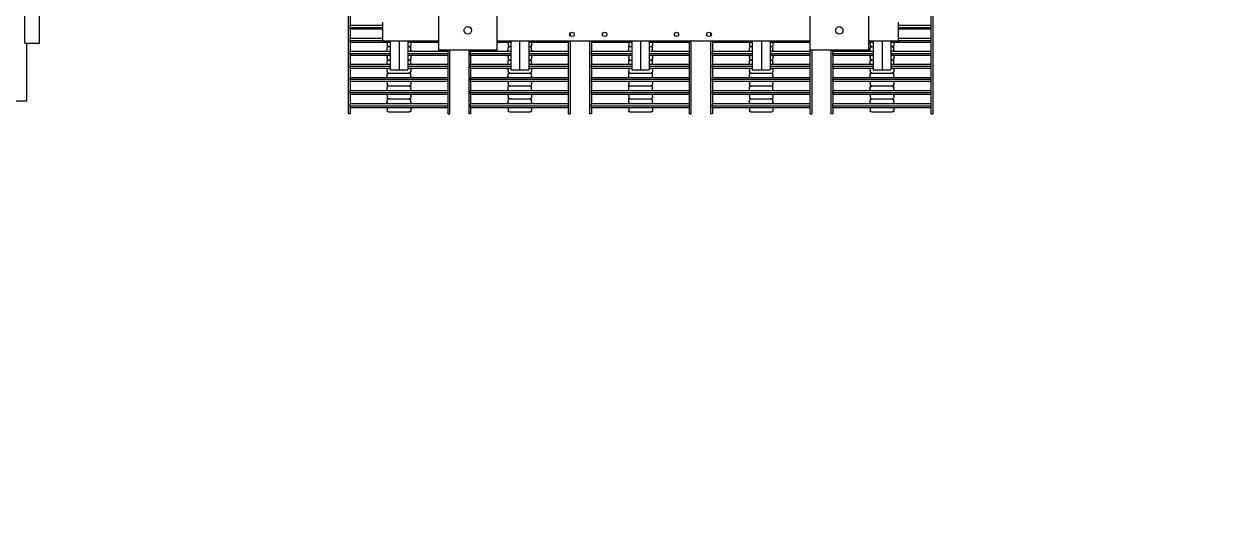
# Model space of a CAD drawing. Header units: inches. Extents: x -1851 to 6314, y -1304 to 4687.
# Drawn here: x 4384.82 to 4399.19, y 1901.16 to 1907.11 of the extents above; entities that cross this region are included whole.
import ezdxf

# ---------------------------------------------------------------- set-up
doc = ezdxf.new("R2010")
doc.units = ezdxf.units.IN
doc.header["$MEASUREMENT"] = 0
doc.set_wipeout_variables(frame=1)
doc.linetypes.add('SLD-Continua', pattern=[0])
doc.layers.add('E-SOLTEC GATEWAY', color=6, linetype='Continuous')
doc.layers.add('G-ANNO-NONPLOT', color=181, linetype='Continuous', plot=False)

# ---------------------------------------------------------------- blocks, each defined once
blk = doc.blocks.new('A$C05935B8D')
at = {"color": 0, "linetype": 'Continuous'}
for points in [[(24.18, 7.69), (24.18, 60.45)], [(31.3, 60.45), (31.3, 7.69)], [(69.02, 7.69), (69.02, 60.45)], [(76.07, 60.45), (76.07, 7.69)], [(16.43, 0), (16.43, 21.87)], [(86.95, 22.04), (86.95, 0)], [(16.66, 10.64), (16.66, 11.8)], [(86.72, 11.8), (86.72, 10.64)], [(16.66, 10.24), (16.66, 10.64)], [(16.66, 10.64), (20.59, 10.64)], [(20.59, 10.41), (16.66, 10.41)], [(20.59, 10.24), (16.66, 10.24)], [(16.66, 9.08), (16.66, 10.24)], [(20.59, 8.74), (20.59, 11.05)], [(28.17, 10.07), (28.17, 10.07), (28.17, 10.24), (28.06, 10.36), (27.94, 10.47), (27.77, 10.53), (27.59, 10.47), (27.42, 10.36), (27.31, 10.24), (27.31, 10.07), (27.31, 9.89), (27.42, 9.72), (27.59, 9.66), (27.77, 9.6), (27.94, 9.66), (28.06, 9.72), (28.17, 9.89), (28.17, 10.07)], [(73.01, 10.07), (73.01, 10.07), (72.95, 10.24), (72.83, 10.36), (72.72, 10.47), (72.55, 10.53), (72.37, 10.47), (72.2, 10.36), (72.14, 10.24), (72.08, 10.07), (72.14, 9.89), (72.2, 9.72), (72.37, 9.66), (72.55, 9.6), (72.72, 9.66), (72.83, 9.72), (72.95, 9.89), (73.01, 10.07)], [(82.78, 8.74), (82.78, 11.05)], [(82.78, 10.64), (86.72, 10.64)], [(86.72, 10.41), (82.78, 10.41)], [(86.72, 10.24), (82.78, 10.24)], [(86.72, 10.24), (86.72, 10.64)], [(86.72, 10.24), (86.72, 9.08)], [(16.66, 8.62), (16.66, 9.08)], [(16.66, 9.08), (20.59, 9.08)], [(20.59, 8.85), (16.66, 8.85)], [(21.52, 8.62), (16.66, 8.62)], [(16.66, 7.52), (16.66, 8.62)], [(20.59, 8.74), (24.18, 8.74)], [(21.17, 8.5), (21.17, 8.5), (21.12, 8.62), (21, 8.62)], [(21.52, 8.74), (21.52, 5.32)], [(22.56, 8.74), (22.56, 5.32)], [(23.66, 8.74), (23.66, 5.32)], [(24.18, 8.62), (23.66, 8.62)], [(24.18, 8.62), (24.18, 8.62), (24.07, 8.62), (24.01, 8.5)], [(31.3, 8.74), (69.02, 8.74)], [(36.1, 8.62), (31.3, 8.62)], [(35.75, 8.5), (35.75, 8.5), (35.69, 8.62), (35.58, 8.62)], [(36.1, 8.74), (36.1, 5.32)], [(37.14, 8.74), (37.14, 5.32)], [(38.24, 8.74), (38.24, 5.32)], [(43.04, 8.62), (38.24, 8.62)], [(38.7, 8.62), (38.7, 8.62), (38.64, 8.62), (38.59, 8.5)], [(43.04, 8.74), (43.04, 8.62)], [(43.04, 8.62), (43.04, 7.52)], [(43.74, 9.55), (43.74, 9.55), (43.62, 9.78), (43.45, 9.83), (43.27, 9.78), (43.16, 9.55), (43.27, 9.37), (43.45, 9.31), (43.62, 9.37), (43.74, 9.55)], [(43.27, 9.78), (43.27, 9.37)], [(43.27, 8.74), (43.27, 0)], [(45.59, 0), (45.59, 8.74)], [(45.82, 8.74), (45.82, 8.62)], [(50.68, 8.62), (45.82, 8.62)], [(45.82, 7.52), (45.82, 8.62)], [(47.67, 9.55), (47.67, 9.55), (47.55, 9.78), (47.38, 9.83), (47.21, 9.78), (47.09, 9.55), (47.21, 9.37), (47.38, 9.31), (47.55, 9.37), (47.67, 9.55)], [(50.27, 8.5), (50.27, 8.5), (50.27, 8.62), (50.16, 8.62)], [(50.68, 8.74), (50.68, 5.32)], [(51.72, 8.74), (51.72, 5.32)], [(52.76, 8.74), (52.76, 5.32)], [(57.62, 8.62), (52.76, 8.62)], [(53.28, 8.62), (53.28, 8.62), (53.16, 8.62), (53.11, 8.5)], [(56.35, 9.55), (56.35, 9.55), (56.23, 9.78), (56.06, 9.83), (55.83, 9.78), (55.77, 9.55), (55.83, 9.37), (56.06, 9.31), (56.23, 9.37), (56.35, 9.55)], [(57.62, 8.74), (57.62, 8.62)], [(57.62, 8.62), (57.62, 7.52)], [(57.85, 8.74), (57.85, 0)], [(60.28, 9.55), (60.28, 9.55), (60.16, 9.78), (59.99, 9.83), (59.76, 9.78), (59.7, 9.55), (59.76, 9.37), (59.99, 9.31), (60.16, 9.37), (60.28, 9.55)], [(60.16, 9.37), (60.16, 9.78)], [(60.16, 0), (60.16, 8.74)], [(60.4, 8.74), (60.4, 8.62)], [(65.2, 8.62), (60.4, 8.62)], [(60.4, 7.52), (60.4, 8.62)], [(64.85, 8.5), (64.85, 8.5), (64.79, 8.62), (64.68, 8.62)], [(65.2, 8.74), (65.2, 5.32)], [(66.3, 8.74), (66.3, 5.32)], [(67.34, 8.74), (67.34, 5.32)], [(69.02, 8.62), (67.34, 8.62)], [(67.86, 8.62), (67.86, 8.62), (67.74, 8.62), (67.69, 8.5)], [(76.07, 8.74), (82.78, 8.74)], [(79.78, 8.62), (76.07, 8.62)], [(79.43, 8.5), (79.43, 8.5), (79.37, 8.62), (79.26, 8.62)], [(79.78, 8.74), (79.78, 5.32)], [(80.82, 8.74), (80.82, 5.32)], [(81.92, 8.74), (81.92, 5.32)], [(86.72, 8.62), (81.92, 8.62)], [(82.44, 8.62), (82.44, 8.62), (82.32, 8.62), (82.26, 8.5)], [(82.78, 9.08), (86.72, 9.08)], [(86.72, 8.85), (82.78, 8.85)], [(86.72, 8.62), (86.72, 9.08)], [(86.72, 8.62), (86.72, 7.52)], [(16.66, 7.06), (16.66, 7.52)], [(16.66, 7.52), (21.52, 7.52)], [(21.52, 7.29), (16.66, 7.29)], [(21, 7.52), (21, 7.52), (21.12, 7.58), (21.17, 7.64)], [(21.17, 8.5), (21.17, 8.21)], [(21.17, 8.21), (21.17, 8.21), (21.23, 8.1), (21.35, 8.1)], [(21.35, 8.1), (21.35, 8.1), (21.23, 8.04), (21.17, 7.93)], [(21.17, 7.64), (21.17, 7.93)], [(21.52, 8.1), (21.35, 8.1)], [(23.83, 8.1), (23.66, 8.1)], [(23.66, 7.52), (28.52, 7.52)], [(28.52, 7.29), (23.66, 7.29)], [(23.83, 8.1), (23.83, 8.1), (23.95, 8.1), (24.01, 8.21)], [(24.01, 7.93), (24.01, 7.93), (23.95, 8.04), (23.83, 8.1)], [(24.01, 8.5), (24.01, 8.21)], [(24.01, 7.64), (24.01, 7.93)], [(24.01, 7.64), (24.01, 7.64), (24.07, 7.58), (24.18, 7.52)], [(24.18, 7.69), (31.3, 7.69)], [(28.52, 7.69), (28.52, 7.52)], [(28.52, 7.06), (28.52, 7.52)], [(28.75, 7.69), (28.75, 0)], [(31.01, 0), (31.01, 7.69)], [(31.24, 7.52), (31.24, 7.69)], [(31.24, 7.52), (36.1, 7.52)], [(31.24, 7.06), (31.24, 7.52)], [(36.1, 7.29), (31.24, 7.29)], [(35.58, 7.52), (35.58, 7.52), (35.69, 7.58), (35.75, 7.64)], [(35.75, 8.5), (35.75, 8.21)], [(35.75, 8.21), (35.75, 8.21), (35.81, 8.1), (35.87, 8.1)], [(35.87, 8.1), (35.87, 8.1), (35.81, 8.04), (35.75, 7.93)], [(35.75, 7.64), (35.75, 7.93)], [(36.1, 8.1), (35.87, 8.1)], [(38.41, 8.1), (38.24, 8.1)], [(38.24, 7.52), (43.04, 7.52)], [(43.04, 7.29), (38.24, 7.29)], [(38.41, 8.1), (38.41, 8.1), (38.53, 8.1), (38.59, 8.21)], [(38.59, 7.93), (38.59, 7.93), (38.53, 8.04), (38.41, 8.1)], [(38.59, 8.5), (38.59, 8.21)], [(38.59, 7.64), (38.59, 7.93)], [(38.59, 7.64), (38.59, 7.64), (38.64, 7.58), (38.7, 7.52)], [(43.04, 7.06), (43.04, 7.52)], [(45.82, 7.52), (50.68, 7.52)], [(45.82, 7.06), (45.82, 7.52)], [(50.68, 7.29), (45.82, 7.29)], [(50.16, 7.52), (50.16, 7.52), (50.27, 7.58), (50.27, 7.64)], [(50.27, 8.5), (50.27, 8.21)], [(50.27, 8.21), (50.27, 8.21), (50.33, 8.1), (50.45, 8.1)], [(50.45, 8.1), (50.45, 8.1), (50.33, 8.04), (50.27, 7.93)], [(50.27, 7.64), (50.27, 7.93)], [(50.68, 8.1), (50.45, 8.1)], [(52.99, 8.1), (52.76, 8.1)], [(52.76, 7.52), (57.62, 7.52)], [(57.62, 7.29), (52.76, 7.29)], [(52.99, 8.1), (52.99, 8.1), (53.11, 8.1), (53.11, 8.21)], [(53.11, 7.93), (53.11, 7.93), (53.11, 8.04), (52.99, 8.1)], [(53.11, 8.5), (53.11, 8.21)], [(53.11, 7.64), (53.11, 7.93)], [(53.11, 7.64), (53.11, 7.64), (53.16, 7.58), (53.28, 7.52)], [(57.62, 7.06), (57.62, 7.52)], [(60.4, 7.52), (65.2, 7.52)], [(60.4, 7.06), (60.4, 7.52)], [(65.2, 7.29), (60.4, 7.29)], [(64.68, 7.52), (64.68, 7.52), (64.79, 7.58), (64.85, 7.64)], [(64.85, 8.5), (64.85, 8.21)], [(64.85, 8.21), (64.85, 8.21), (64.91, 8.1), (65.02, 8.1)], [(65.02, 8.1), (65.02, 8.1), (64.91, 8.04), (64.85, 7.93)], [(64.85, 7.64), (64.85, 7.93)], [(65.2, 8.1), (65.02, 8.1)], [(67.51, 8.1), (67.34, 8.1)], [(67.34, 7.52), (72.2, 7.52)], [(72.2, 7.29), (67.34, 7.29)], [(67.51, 8.1), (67.51, 8.1), (67.63, 8.1), (67.69, 8.21)], [(67.69, 7.93), (67.69, 7.93), (67.63, 8.04), (67.51, 8.1)], [(67.69, 8.5), (67.69, 8.21)], [(67.69, 7.64), (67.69, 7.93)], [(67.69, 7.64), (67.69, 7.64), (67.74, 7.58), (67.86, 7.52)], [(69.02, 7.69), (76.07, 7.69)], [(72.2, 7.69), (72.2, 7.52)], [(72.2, 7.06), (72.2, 7.52)], [(72.43, 7.69), (72.43, 0)], [(74.69, 0), (74.69, 7.69)], [(74.92, 7.52), (74.92, 7.69)], [(74.92, 7.52), (79.78, 7.52)], [(74.92, 7.06), (74.92, 7.52)], [(79.78, 7.29), (74.92, 7.29)], [(79.26, 7.52), (79.26, 7.52), (79.37, 7.58), (79.43, 7.64)], [(79.43, 8.5), (79.43, 8.21)], [(79.43, 8.21), (79.43, 8.21), (79.49, 8.1), (79.6, 8.1)], [(79.6, 8.1), (79.6, 8.1), (79.49, 8.04), (79.43, 7.93)], [(79.43, 7.64), (79.43, 7.93)], [(79.78, 8.1), (79.6, 8.1)], [(82.09, 8.1), (81.92, 8.1)], [(81.92, 7.52), (86.72, 7.52)], [(86.72, 7.29), (81.92, 7.29)], [(82.09, 8.1), (82.09, 8.1), (82.21, 8.1), (82.26, 8.21)], [(82.26, 7.93), (82.26, 7.93), (82.21, 8.04), (82.09, 8.1)], [(82.26, 8.5), (82.26, 8.21)], [(82.26, 7.64), (82.26, 7.93)], [(82.26, 7.64), (82.26, 7.64), (82.32, 7.58), (82.44, 7.52)], [(86.72, 7.06), (86.72, 7.52)], [(21.52, 7.06), (16.66, 7.06)], [(16.66, 5.96), (16.66, 7.06)], [(16.66, 5.5), (16.66, 5.96)], [(16.66, 5.96), (21.52, 5.96)], [(21.17, 6.94), (21.17, 6.94), (21.12, 7), (21, 7.06)], [(21, 5.96), (21, 5.96), (21.12, 5.96), (21.17, 6.07)], [(21.17, 6.94), (21.17, 6.65)], [(21.17, 6.65), (21.17, 6.65), (21.23, 6.54), (21.35, 6.48)], [(21.35, 6.48), (21.35, 6.48), (21.23, 6.48), (21.17, 6.36)], [(21.17, 6.07), (21.17, 6.36)], [(21.52, 6.48), (21.35, 6.48)], [(28.52, 7.06), (23.66, 7.06)], [(23.83, 6.48), (23.66, 6.48)], [(23.66, 5.96), (28.52, 5.96)], [(23.83, 6.48), (23.83, 6.48), (23.95, 6.54), (24.01, 6.65)], [(24.01, 6.36), (24.01, 6.36), (23.95, 6.48), (23.83, 6.48)], [(24.18, 7.06), (24.18, 7.06), (24.07, 7), (24.01, 6.94)], [(24.01, 6.94), (24.01, 6.65)], [(24.01, 6.07), (24.01, 6.36)], [(24.01, 6.07), (24.01, 6.07), (24.07, 5.96), (24.18, 5.96)], [(28.52, 7.06), (28.52, 5.96)], [(28.52, 5.5), (28.52, 5.96)], [(36.1, 7.06), (31.24, 7.06)], [(31.24, 5.96), (31.24, 7.06)], [(31.24, 5.96), (36.1, 5.96)], [(31.24, 5.5), (31.24, 5.96)], [(35.75, 6.94), (35.75, 6.94), (35.69, 7), (35.58, 7.06)], [(35.58, 5.96), (35.58, 5.96), (35.69, 5.96), (35.75, 6.07)], [(35.75, 6.94), (35.75, 6.65)], [(35.75, 6.65), (35.75, 6.65), (35.81, 6.54), (35.87, 6.48)], [(35.87, 6.48), (35.87, 6.48), (35.81, 6.48), (35.75, 6.36)], [(35.75, 6.07), (35.75, 6.36)], [(36.1, 6.48), (35.87, 6.48)], [(43.04, 7.06), (38.24, 7.06)], [(38.41, 6.48), (38.24, 6.48)], [(38.24, 5.96), (43.04, 5.96)], [(38.41, 6.48), (38.41, 6.48), (38.53, 6.54), (38.59, 6.65)], [(38.59, 6.36), (38.59, 6.36), (38.53, 6.48), (38.41, 6.48)], [(38.7, 7.06), (38.7, 7.06), (38.64, 7), (38.59, 6.94)], [(38.59, 6.94), (38.59, 6.65)], [(38.59, 6.07), (38.59, 6.36)], [(38.59, 6.07), (38.59, 6.07), (38.64, 5.96), (38.7, 5.96)], [(43.04, 7.06), (43.04, 5.96)], [(43.04, 5.5), (43.04, 5.96)], [(50.68, 7.06), (45.82, 7.06)], [(45.82, 5.96), (45.82, 7.06)], [(45.82, 5.96), (50.68, 5.96)], [(45.82, 5.5), (45.82, 5.96)], [(50.27, 6.94), (50.27, 6.94), (50.27, 7), (50.16, 7.06)], [(50.16, 5.96), (50.16, 5.96), (50.27, 5.96), (50.27, 6.07)], [(50.27, 6.94), (50.27, 6.65)], [(50.27, 6.65), (50.27, 6.65), (50.33, 6.54), (50.45, 6.48)], [(50.45, 6.48), (50.45, 6.48), (50.33, 6.48), (50.27, 6.36)], [(50.27, 6.07), (50.27, 6.36)], [(50.68, 6.48), (50.45, 6.48)], [(57.62, 7.06), (52.76, 7.06)], [(52.99, 6.48), (52.76, 6.48)], [(52.76, 5.96), (57.62, 5.96)], [(52.99, 6.48), (52.99, 6.48), (53.11, 6.54), (53.11, 6.65)], [(53.11, 6.36), (53.11, 6.36), (53.11, 6.48), (52.99, 6.48)], [(53.28, 7.06), (53.28, 7.06), (53.16, 7), (53.11, 6.94)], [(53.11, 6.94), (53.11, 6.65)], [(53.11, 6.07), (53.11, 6.36)], [(53.11, 6.07), (53.11, 6.07), (53.16, 5.96), (53.28, 5.96)], [(57.62, 7.06), (57.62, 5.96)], [(57.62, 5.5), (57.62, 5.96)], [(65.2, 7.06), (60.4, 7.06)], [(60.4, 5.96), (60.4, 7.06)], [(60.4, 5.96), (65.2, 5.96)], [(60.4, 5.5), (60.4, 5.96)], [(64.85, 6.94), (64.85, 6.94), (64.79, 7), (64.68, 7.06)], [(64.68, 5.96), (64.68, 5.96), (64.79, 5.96), (64.85, 6.07)], [(64.85, 6.94), (64.85, 6.65)], [(64.85, 6.65), (64.85, 6.65), (64.91, 6.54), (65.02, 6.48)], [(65.02, 6.48), (65.02, 6.48), (64.91, 6.48), (64.85, 6.36)], [(64.85, 6.07), (64.85, 6.36)], [(65.2, 6.48), (65.02, 6.48)], [(72.2, 7.06), (67.34, 7.06)], [(67.51, 6.48), (67.34, 6.48)], [(67.34, 5.96), (72.2, 5.96)], [(67.51, 6.48), (67.51, 6.48), (67.63, 6.54), (67.69, 6.65)], [(67.69, 6.36), (67.69, 6.36), (67.63, 6.48), (67.51, 6.48)], [(67.86, 7.06), (67.86, 7.06), (67.74, 7), (67.69, 6.94)], [(67.69, 6.94), (67.69, 6.65)], [(67.69, 6.07), (67.69, 6.36)], [(67.69, 6.07), (67.69, 6.07), (67.74, 5.96), (67.86, 5.96)], [(72.2, 7.06), (72.2, 5.96)], [(72.2, 5.5), (72.2, 5.96)], [(79.78, 7.06), (74.92, 7.06)], [(74.92, 5.96), (74.92, 7.06)], [(74.92, 5.96), (79.78, 5.96)], [(74.92, 5.5), (74.92, 5.96)], [(79.43, 6.94), (79.43, 6.94), (79.37, 7), (79.26, 7.06)], [(79.26, 5.96), (79.26, 5.96), (79.37, 5.96), (79.43, 6.07)], [(79.43, 6.94), (79.43, 6.65)], [(79.43, 6.65), (79.43, 6.65), (79.49, 6.54), (79.6, 6.48)], [(79.6, 6.48), (79.6, 6.48), (79.49, 6.48), (79.43, 6.36)], [(79.43, 6.07), (79.43, 6.36)], [(79.78, 6.48), (79.6, 6.48)], [(86.72, 7.06), (81.92, 7.06)], [(82.09, 6.48), (81.92, 6.48)], [(81.92, 5.96), (86.72, 5.96)], [(82.09, 6.48), (82.09, 6.48), (82.21, 6.54), (82.26, 6.65)], [(82.26, 6.36), (82.26, 6.36), (82.21, 6.48), (82.09, 6.48)], [(82.44, 7.06), (82.44, 7.06), (82.32, 7), (82.26, 6.94)], [(82.26, 6.94), (82.26, 6.65)], [(82.26, 6.07), (82.26, 6.36)], [(82.26, 6.07), (82.26, 6.07), (82.32, 5.96), (82.44, 5.96)], [(86.72, 7.06), (86.72, 5.96)], [(86.72, 5.5), (86.72, 5.96)], [(21.52, 5.73), (16.66, 5.73)], [(21.52, 5.5), (16.66, 5.5)], [(16.66, 4.34), (16.66, 5.5)], [(16.66, 3.93), (16.66, 4.34)], [(16.66, 4.34), (28.52, 4.34)], [(21.17, 5.32), (21.17, 5.32), (21.12, 5.44), (21, 5.5)], [(21, 4.34), (21, 4.34), (21.12, 4.4), (21.17, 4.51)], [(21.17, 5.32), (21.17, 5.09)], [(21.17, 5.09), (21.17, 5.09), (21.23, 4.98), (21.35, 4.92)], [(21.35, 4.92), (21.35, 4.92), (21.23, 4.86), (21.17, 4.74)], [(21.17, 4.51), (21.17, 4.74)], [(23.83, 4.92), (21.35, 4.92)], [(23.66, 5.32), (21.52, 5.32)], [(28.52, 5.73), (23.66, 5.73)], [(28.52, 5.5), (23.66, 5.5)], [(23.83, 4.92), (23.83, 4.92), (23.95, 4.98), (24.01, 5.09)], [(24.01, 4.74), (24.01, 4.74), (23.95, 4.86), (23.83, 4.92)], [(24.18, 5.5), (24.18, 5.5), (24.07, 5.44), (24.01, 5.32)], [(24.01, 5.32), (24.01, 5.09)], [(24.01, 4.51), (24.01, 4.74)], [(24.01, 4.51), (24.01, 4.51), (24.07, 4.4), (24.18, 4.34)], [(28.52, 5.5), (28.52, 4.34)], [(28.52, 3.93), (28.52, 4.34)], [(36.1, 5.73), (31.24, 5.73)], [(36.1, 5.5), (31.24, 5.5)], [(31.24, 4.34), (31.24, 5.5)], [(31.24, 4.34), (43.04, 4.34)], [(31.24, 3.93), (31.24, 4.34)], [(35.75, 5.32), (35.75, 5.32), (35.69, 5.44), (35.58, 5.5)], [(35.58, 4.34), (35.58, 4.34), (35.69, 4.4), (35.75, 4.51)], [(35.75, 5.32), (35.75, 5.09)], [(35.75, 5.09), (35.75, 5.09), (35.81, 4.98), (35.87, 4.92)], [(35.87, 4.92), (35.87, 4.92), (35.81, 4.86), (35.75, 4.74)], [(35.75, 4.51), (35.75, 4.74)], [(38.41, 4.92), (35.87, 4.92)], [(38.24, 5.32), (36.1, 5.32)], [(43.04, 5.73), (38.24, 5.73)], [(43.04, 5.5), (38.24, 5.5)], [(38.41, 4.92), (38.41, 4.92), (38.53, 4.98), (38.59, 5.09)], [(38.59, 4.74), (38.59, 4.74), (38.53, 4.86), (38.41, 4.92)], [(38.7, 5.5), (38.7, 5.5), (38.64, 5.44), (38.59, 5.32)], [(38.59, 5.32), (38.59, 5.09)], [(38.59, 4.51), (38.59, 4.74)], [(38.59, 4.51), (38.59, 4.51), (38.64, 4.4), (38.7, 4.34)], [(43.04, 5.5), (43.04, 4.34)], [(43.04, 3.93), (43.04, 4.34)], [(50.68, 5.73), (45.82, 5.73)], [(50.68, 5.5), (45.82, 5.5)], [(45.82, 4.34), (45.82, 5.5)], [(45.82, 4.34), (57.62, 4.34)], [(45.82, 3.93), (45.82, 4.34)], [(50.27, 5.32), (50.27, 5.32), (50.27, 5.44), (50.16, 5.5)], [(50.16, 4.34), (50.16, 4.34), (50.27, 4.4), (50.27, 4.51)], [(50.27, 5.32), (50.27, 5.09)], [(50.27, 5.09), (50.27, 5.09), (50.33, 4.98), (50.45, 4.92)], [(50.45, 4.92), (50.45, 4.92), (50.33, 4.86), (50.27, 4.74)], [(50.27, 4.51), (50.27, 4.74)], [(52.99, 4.92), (50.45, 4.92)], [(52.76, 5.32), (50.68, 5.32)], [(57.62, 5.73), (52.76, 5.73)], [(57.62, 5.5), (52.76, 5.5)], [(52.99, 4.92), (52.99, 4.92), (53.11, 4.98), (53.11, 5.09)], [(53.11, 4.74), (53.11, 4.74), (53.11, 4.86), (52.99, 4.92)], [(53.28, 5.5), (53.28, 5.5), (53.16, 5.44), (53.11, 5.32)], [(53.11, 5.32), (53.11, 5.09)], [(53.11, 4.51), (53.11, 4.74)], [(53.11, 4.51), (53.11, 4.51), (53.16, 4.4), (53.28, 4.34)], [(57.62, 5.5), (57.62, 4.34)], [(57.62, 3.93), (57.62, 4.34)], [(65.2, 5.73), (60.4, 5.73)], [(65.2, 5.5), (60.4, 5.5)], [(60.4, 4.34), (60.4, 5.5)], [(60.4, 4.34), (72.2, 4.34)], [(60.4, 3.93), (60.4, 4.34)], [(64.85, 5.32), (64.85, 5.32), (64.79, 5.44), (64.68, 5.5)], [(64.68, 4.34), (64.68, 4.34), (64.79, 4.4), (64.85, 4.51)], [(64.85, 5.32), (64.85, 5.09)], [(64.85, 5.09), (64.85, 5.09), (64.91, 4.98), (65.02, 4.92)], [(65.02, 4.92), (65.02, 4.92), (64.91, 4.86), (64.85, 4.74)], [(64.85, 4.51), (64.85, 4.74)], [(67.51, 4.92), (65.02, 4.92)], [(67.34, 5.32), (65.2, 5.32)], [(72.2, 5.73), (67.34, 5.73)], [(72.2, 5.5), (67.34, 5.5)], [(67.51, 4.92), (67.51, 4.92), (67.63, 4.98), (67.69, 5.09)], [(67.69, 4.74), (67.69, 4.74), (67.63, 4.86), (67.51, 4.92)], [(67.86, 5.5), (67.86, 5.5), (67.74, 5.44), (67.69, 5.32)], [(67.69, 5.32), (67.69, 5.09)], [(67.69, 4.51), (67.69, 4.74)], [(67.69, 4.51), (67.69, 4.51), (67.74, 4.4), (67.86, 4.34)], [(72.2, 5.5), (72.2, 4.34)], [(72.2, 3.93), (72.2, 4.34)], [(79.78, 5.73), (74.92, 5.73)], [(79.78, 5.5), (74.92, 5.5)], [(74.92, 4.34), (74.92, 5.5)], [(74.92, 4.34), (86.72, 4.34)], [(74.92, 3.93), (74.92, 4.34)], [(79.43, 5.32), (79.43, 5.32), (79.37, 5.44), (79.26, 5.5)], [(79.26, 4.34), (79.26, 4.34), (79.37, 4.4), (79.43, 4.51)], [(79.43, 5.32), (79.43, 5.09)], [(79.43, 5.09), (79.43, 5.09), (79.49, 4.98), (79.6, 4.92)], [(79.6, 4.92), (79.6, 4.92), (79.49, 4.86), (79.43, 4.74)], [(79.43, 4.51), (79.43, 4.74)], [(82.09, 4.92), (79.6, 4.92)], [(81.92, 5.32), (79.78, 5.32)], [(86.72, 5.73), (81.92, 5.73)], [(86.72, 5.5), (81.92, 5.5)], [(82.09, 4.92), (82.09, 4.92), (82.21, 4.98), (82.26, 5.09)], [(82.26, 4.74), (82.26, 4.74), (82.21, 4.86), (82.09, 4.92)], [(82.44, 5.5), (82.44, 5.5), (82.32, 5.44), (82.26, 5.32)], [(82.26, 5.32), (82.26, 5.09)], [(82.26, 4.51), (82.26, 4.74)], [(82.26, 4.51), (82.26, 4.51), (82.32, 4.4), (82.44, 4.34)], [(86.72, 5.5), (86.72, 4.34)], [(86.72, 3.93), (86.72, 4.34)], [(28.52, 4.17), (16.66, 4.17)], [(28.52, 3.93), (16.66, 3.93)], [(16.66, 2.78), (16.66, 3.93)], [(21.17, 3.76), (21.17, 3.76), (21.12, 3.88), (21, 3.93)], [(21, 2.78), (21, 2.78), (21.12, 2.83), (21.17, 2.95)], [(21.17, 3.76), (21.17, 3.53)], [(21.17, 3.53), (21.17, 3.53), (21.23, 3.41), (21.35, 3.36)], [(21.35, 3.36), (21.35, 3.36), (21.23, 3.3), (21.17, 3.18)], [(21.17, 2.95), (21.17, 3.18)], [(23.83, 3.36), (21.35, 3.36)], [(23.83, 3.36), (23.83, 3.36), (23.95, 3.41), (24.01, 3.53)], [(24.01, 3.18), (24.01, 3.18), (23.95, 3.3), (23.83, 3.36)], [(24.18, 3.93), (24.18, 3.93), (24.07, 3.88), (24.01, 3.76)], [(24.01, 3.76), (24.01, 3.53)], [(24.01, 2.95), (24.01, 3.18)], [(24.01, 2.95), (24.01, 2.95), (24.07, 2.83), (24.18, 2.78)], [(28.52, 3.93), (28.52, 2.78)], [(43.04, 4.17), (31.24, 4.17)], [(43.04, 3.93), (31.24, 3.93)], [(31.24, 2.78), (31.24, 3.93)], [(35.75, 3.76), (35.75, 3.76), (35.69, 3.88), (35.58, 3.93)], [(35.58, 2.78), (35.58, 2.78), (35.69, 2.83), (35.75, 2.95)], [(35.75, 3.76), (35.75, 3.53)], [(35.75, 3.53), (35.75, 3.53), (35.81, 3.41), (35.87, 3.36)], [(35.87, 3.36), (35.87, 3.36), (35.81, 3.3), (35.75, 3.18)], [(35.75, 2.95), (35.75, 3.18)], [(38.41, 3.36), (35.87, 3.36)], [(38.41, 3.36), (38.41, 3.36), (38.53, 3.41), (38.59, 3.53)], [(38.59, 3.18), (38.59, 3.18), (38.53, 3.3), (38.41, 3.36)], [(38.7, 3.93), (38.7, 3.93), (38.64, 3.88), (38.59, 3.76)], [(38.59, 3.76), (38.59, 3.53)], [(38.59, 2.95), (38.59, 3.18)], [(38.59, 2.95), (38.59, 2.95), (38.64, 2.83), (38.7, 2.78)], [(43.04, 3.93), (43.04, 2.78)], [(57.62, 4.17), (45.82, 4.17)], [(57.62, 3.93), (45.82, 3.93)], [(45.82, 2.78), (45.82, 3.93)], [(50.27, 3.76), (50.27, 3.76), (50.27, 3.88), (50.16, 3.93)], [(50.16, 2.78), (50.16, 2.78), (50.27, 2.83), (50.27, 2.95)], [(50.27, 3.76), (50.27, 3.53)], [(50.27, 3.53), (50.27, 3.53), (50.33, 3.41), (50.45, 3.36)], [(50.45, 3.36), (50.45, 3.36), (50.33, 3.3), (50.27, 3.18)], [(50.27, 2.95), (50.27, 3.18)], [(52.99, 3.36), (50.45, 3.36)], [(52.99, 3.36), (52.99, 3.36), (53.11, 3.41), (53.11, 3.53)], [(53.11, 3.18), (53.11, 3.18), (53.11, 3.3), (52.99, 3.36)], [(53.28, 3.93), (53.28, 3.93), (53.16, 3.88), (53.11, 3.76)], [(53.11, 3.76), (53.11, 3.53)], [(53.11, 2.95), (53.11, 3.18)], [(53.11, 2.95), (53.11, 2.95), (53.16, 2.83), (53.28, 2.78)], [(57.62, 3.93), (57.62, 2.78)], [(72.2, 4.17), (60.4, 4.17)], [(72.2, 3.93), (60.4, 3.93)], [(60.4, 2.78), (60.4, 3.93)], [(64.85, 3.76), (64.85, 3.76), (64.79, 3.88), (64.68, 3.93)], [(64.68, 2.78), (64.68, 2.78), (64.79, 2.83), (64.85, 2.95)], [(64.85, 3.76), (64.85, 3.53)], [(64.85, 3.53), (64.85, 3.53), (64.91, 3.41), (65.02, 3.36)], [(65.02, 3.36), (65.02, 3.36), (64.91, 3.3), (64.85, 3.18)], [(64.85, 2.95), (64.85, 3.18)], [(67.51, 3.36), (65.02, 3.36)], [(67.51, 3.36), (67.51, 3.36), (67.63, 3.41), (67.69, 3.53)], [(67.69, 3.18), (67.69, 3.18), (67.63, 3.3), (67.51, 3.36)], [(67.86, 3.93), (67.86, 3.93), (67.74, 3.88), (67.69, 3.76)], [(67.69, 3.76), (67.69, 3.53)], [(67.69, 2.95), (67.69, 3.18)], [(67.69, 2.95), (67.69, 2.95), (67.74, 2.83), (67.86, 2.78)], [(72.2, 3.93), (72.2, 2.78)], [(86.72, 4.17), (74.92, 4.17)], [(86.72, 3.93), (74.92, 3.93)], [(74.92, 2.78), (74.92, 3.93)], [(79.43, 3.76), (79.43, 3.76), (79.37, 3.88), (79.26, 3.93)], [(79.26, 2.78), (79.26, 2.78), (79.37, 2.83), (79.43, 2.95)], [(79.43, 3.76), (79.43, 3.53)], [(79.43, 3.53), (79.43, 3.53), (79.49, 3.41), (79.6, 3.36)], [(79.6, 3.36), (79.6, 3.36), (79.49, 3.3), (79.43, 3.18)], [(79.43, 2.95), (79.43, 3.18)], [(82.09, 3.36), (79.6, 3.36)], [(82.09, 3.36), (82.09, 3.36), (82.21, 3.41), (82.26, 3.53)], [(82.26, 3.18), (82.26, 3.18), (82.21, 3.3), (82.09, 3.36)], [(82.44, 3.93), (82.44, 3.93), (82.32, 3.88), (82.26, 3.76)], [(82.26, 3.76), (82.26, 3.53)], [(82.26, 2.95), (82.26, 3.18)], [(82.26, 2.95), (82.26, 2.95), (82.32, 2.83), (82.44, 2.78)], [(86.72, 3.93), (86.72, 2.78)], [(16.66, 2.78), (28.52, 2.78)], [(16.66, 2.37), (16.66, 2.78)], [(28.52, 2.55), (16.66, 2.55)], [(28.52, 2.37), (16.66, 2.37)], [(16.66, 1.21), (16.66, 2.37)], [(21.17, 2.2), (21.17, 2.2), (21.12, 2.31), (21, 2.37)], [(21.17, 2.2), (21.17, 1.91)], [(21.17, 1.91), (21.17, 1.91), (21.23, 1.85), (21.35, 1.79)], [(21.35, 1.79), (21.35, 1.79), (21.23, 1.74), (21.17, 1.62)], [(21.17, 1.39), (21.17, 1.62)], [(23.83, 1.79), (21.35, 1.79)], [(23.83, 1.79), (23.83, 1.79), (23.95, 1.85), (24.01, 1.91)], [(24.01, 1.62), (24.01, 1.62), (23.95, 1.74), (23.83, 1.79)], [(24.18, 2.37), (24.18, 2.37), (24.07, 2.31), (24.01, 2.2)], [(24.01, 2.2), (24.01, 1.91)], [(24.01, 1.39), (24.01, 1.62)], [(28.52, 2.37), (28.52, 2.78)], [(28.52, 2.37), (28.52, 1.21)], [(31.24, 2.78), (43.04, 2.78)], [(31.24, 2.37), (31.24, 2.78)], [(43.04, 2.55), (31.24, 2.55)], [(43.04, 2.37), (31.24, 2.37)], [(31.24, 1.21), (31.24, 2.37)], [(35.75, 2.2), (35.75, 2.2), (35.69, 2.31), (35.58, 2.37)], [(35.75, 2.2), (35.75, 1.91)], [(35.75, 1.91), (35.75, 1.91), (35.81, 1.85), (35.87, 1.79)], [(35.87, 1.79), (35.87, 1.79), (35.81, 1.74), (35.75, 1.62)], [(35.75, 1.39), (35.75, 1.62)], [(38.41, 1.79), (35.87, 1.79)], [(38.41, 1.79), (38.41, 1.79), (38.53, 1.85), (38.59, 1.91)], [(38.59, 1.62), (38.59, 1.62), (38.53, 1.74), (38.41, 1.79)], [(38.7, 2.37), (38.7, 2.37), (38.64, 2.31), (38.59, 2.2)], [(38.59, 2.2), (38.59, 1.91)], [(38.59, 1.39), (38.59, 1.62)], [(43.04, 2.37), (43.04, 2.78)], [(43.04, 2.37), (43.04, 1.21)], [(45.82, 2.78), (57.62, 2.78)], [(45.82, 2.37), (45.82, 2.78)], [(57.62, 2.55), (45.82, 2.55)], [(57.62, 2.37), (45.82, 2.37)], [(45.82, 1.21), (45.82, 2.37)], [(50.27, 2.2), (50.27, 2.2), (50.27, 2.31), (50.16, 2.37)], [(50.27, 2.2), (50.27, 1.91)], [(50.27, 1.91), (50.27, 1.91), (50.33, 1.85), (50.45, 1.79)], [(50.45, 1.79), (50.45, 1.79), (50.33, 1.74), (50.27, 1.62)], [(50.27, 1.39), (50.27, 1.62)], [(52.99, 1.79), (50.45, 1.79)], [(52.99, 1.79), (52.99, 1.79), (53.11, 1.85), (53.11, 1.91)], [(53.11, 1.62), (53.11, 1.62), (53.11, 1.74), (52.99, 1.79)], [(53.28, 2.37), (53.28, 2.37), (53.16, 2.31), (53.11, 2.2)], [(53.11, 2.2), (53.11, 1.91)], [(53.11, 1.39), (53.11, 1.62)], [(57.62, 2.37), (57.62, 2.78)], [(57.62, 2.37), (57.62, 1.21)], [(60.4, 2.78), (72.2, 2.78)], [(60.4, 2.37), (60.4, 2.78)], [(72.2, 2.55), (60.4, 2.55)], [(72.2, 2.37), (60.4, 2.37)], [(60.4, 1.21), (60.4, 2.37)], [(64.85, 2.2), (64.85, 2.2), (64.79, 2.31), (64.68, 2.37)], [(64.85, 2.2), (64.85, 1.91)], [(64.85, 1.91), (64.85, 1.91), (64.91, 1.85), (65.02, 1.79)], [(65.02, 1.79), (65.02, 1.79), (64.91, 1.74), (64.85, 1.62)], [(64.85, 1.39), (64.85, 1.62)], [(67.51, 1.79), (65.02, 1.79)], [(67.51, 1.79), (67.51, 1.79), (67.63, 1.85), (67.69, 1.91)], [(67.69, 1.62), (67.69, 1.62), (67.63, 1.74), (67.51, 1.79)], [(67.86, 2.37), (67.86, 2.37), (67.74, 2.31), (67.69, 2.2)], [(67.69, 2.2), (67.69, 1.91)], [(67.69, 1.39), (67.69, 1.62)], [(72.2, 2.37), (72.2, 2.78)], [(72.2, 2.37), (72.2, 1.21)], [(74.92, 2.78), (86.72, 2.78)], [(74.92, 2.37), (74.92, 2.78)], [(86.72, 2.55), (74.92, 2.55)], [(86.72, 2.37), (74.92, 2.37)], [(74.92, 1.21), (74.92, 2.37)], [(79.43, 2.2), (79.43, 2.2), (79.37, 2.31), (79.26, 2.37)], [(79.43, 2.2), (79.43, 1.91)], [(79.43, 1.91), (79.43, 1.91), (79.49, 1.85), (79.6, 1.79)], [(79.6, 1.79), (79.6, 1.79), (79.49, 1.74), (79.43, 1.62)], [(79.43, 1.39), (79.43, 1.62)], [(82.09, 1.79), (79.6, 1.79)], [(82.09, 1.79), (82.09, 1.79), (82.21, 1.85), (82.26, 1.91)], [(82.26, 1.62), (82.26, 1.62), (82.21, 1.74), (82.09, 1.79)], [(82.44, 2.37), (82.44, 2.37), (82.32, 2.31), (82.26, 2.2)], [(82.26, 2.2), (82.26, 1.91)], [(82.26, 1.39), (82.26, 1.62)], [(86.72, 2.37), (86.72, 2.78)], [(86.72, 2.37), (86.72, 1.21)], [(16.66, 1.21), (28.52, 1.21)], [(16.66, 0.75), (16.66, 1.21)], [(28.52, 0.98), (16.66, 0.98)], [(28.52, 0.75), (16.66, 0.75)], [(16.66, 0), (16.66, 0.75)], [(21, 1.21), (21, 1.21), (21.12, 1.27), (21.17, 1.39)], [(21.17, 0.64), (21.17, 0.64), (21.12, 0.75), (21, 0.75)], [(21.17, 0.64), (21.17, 0.35)], [(21.17, 0.35), (21.17, 0.35), (21.23, 0.23), (21.35, 0.23)], [(23.83, 0.23), (21.35, 0.23)], [(23.83, 0.23), (23.83, 0.23), (23.95, 0.23), (24.01, 0.35)], [(24.01, 1.39), (24.01, 1.39), (24.07, 1.27), (24.18, 1.21)], [(24.18, 0.75), (24.18, 0.75), (24.07, 0.75), (24.01, 0.64)], [(24.01, 0.64), (24.01, 0.35)], [(28.52, 0.75), (28.52, 1.21)], [(28.52, 0.75), (28.52, 0)], [(31.24, 1.21), (43.04, 1.21)], [(31.24, 0.75), (31.24, 1.21)], [(43.04, 0.98), (31.24, 0.98)], [(43.04, 0.75), (31.24, 0.75)], [(31.24, 0), (31.24, 0.75)], [(35.58, 1.21), (35.58, 1.21), (35.69, 1.27), (35.75, 1.39)], [(35.75, 0.64), (35.75, 0.64), (35.69, 0.75), (35.58, 0.75)], [(35.75, 0.64), (35.75, 0.35)], [(35.75, 0.35), (35.75, 0.35), (35.81, 0.23), (35.87, 0.23)], [(38.41, 0.23), (35.87, 0.23)], [(38.41, 0.23), (38.41, 0.23), (38.53, 0.23), (38.59, 0.35)], [(38.59, 1.39), (38.59, 1.39), (38.64, 1.27), (38.7, 1.21)], [(38.7, 0.75), (38.7, 0.75), (38.64, 0.75), (38.59, 0.64)], [(38.59, 0.64), (38.59, 0.35)], [(43.04, 0.75), (43.04, 1.21)], [(43.04, 0.75), (43.04, 0)], [(45.82, 1.21), (57.62, 1.21)], [(45.82, 0.75), (45.82, 1.21)], [(57.62, 0.98), (45.82, 0.98)], [(57.62, 0.75), (45.82, 0.75)], [(45.82, 0), (45.82, 0.75)], [(50.16, 1.21), (50.16, 1.21), (50.27, 1.27), (50.27, 1.39)], [(50.27, 0.64), (50.27, 0.64), (50.27, 0.75), (50.16, 0.75)], [(50.27, 0.64), (50.27, 0.35)], [(50.27, 0.35), (50.27, 0.35), (50.33, 0.23), (50.45, 0.23)], [(52.99, 0.23), (50.45, 0.23)], [(52.99, 0.23), (52.99, 0.23), (53.11, 0.23), (53.11, 0.35)], [(53.11, 1.39), (53.11, 1.39), (53.16, 1.27), (53.28, 1.21)], [(53.28, 0.75), (53.28, 0.75), (53.16, 0.75), (53.11, 0.64)], [(53.11, 0.64), (53.11, 0.35)], [(57.62, 0.75), (57.62, 1.21)], [(57.62, 0.75), (57.62, 0)], [(60.4, 1.21), (72.2, 1.21)], [(60.4, 0.75), (60.4, 1.21)], [(72.2, 0.98), (60.4, 0.98)], [(72.2, 0.75), (60.4, 0.75)], [(60.4, 0), (60.4, 0.75)], [(64.68, 1.21), (64.68, 1.21), (64.79, 1.27), (64.85, 1.39)], [(64.85, 0.64), (64.85, 0.64), (64.79, 0.75), (64.68, 0.75)], [(64.85, 0.64), (64.85, 0.35)], [(64.85, 0.35), (64.85, 0.35), (64.91, 0.23), (65.02, 0.23)], [(67.51, 0.23), (65.02, 0.23)], [(67.51, 0.23), (67.51, 0.23), (67.63, 0.23), (67.69, 0.35)], [(67.69, 1.39), (67.69, 1.39), (67.74, 1.27), (67.86, 1.21)], [(67.86, 0.75), (67.86, 0.75), (67.74, 0.75), (67.69, 0.64)], [(67.69, 0.64), (67.69, 0.35)], [(72.2, 0.75), (72.2, 1.21)], [(72.2, 0.75), (72.2, 0)], [(74.92, 1.21), (86.72, 1.21)], [(74.92, 0.75), (74.92, 1.21)], [(86.72, 0.98), (74.92, 0.98)], [(86.72, 0.75), (74.92, 0.75)], [(74.92, 0), (74.92, 0.75)], [(79.26, 1.21), (79.26, 1.21), (79.37, 1.27), (79.43, 1.39)], [(79.43, 0.64), (79.43, 0.64), (79.37, 0.75), (79.26, 0.75)], [(79.43, 0.64), (79.43, 0.35)], [(79.43, 0.35), (79.43, 0.35), (79.49, 0.23), (79.6, 0.23)], [(82.09, 0.23), (79.6, 0.23)], [(82.09, 0.23), (82.09, 0.23), (82.21, 0.23), (82.26, 0.35)], [(82.26, 1.39), (82.26, 1.39), (82.32, 1.27), (82.44, 1.21)], [(82.44, 0.75), (82.44, 0.75), (82.32, 0.75), (82.26, 0.64)], [(82.26, 0.64), (82.26, 0.35)], [(86.72, 0.75), (86.72, 1.21)], [(86.72, 0.75), (86.72, 0)], [(16.66, 0), (16.43, 0)], [(28.52, 0), (28.75, 0)], [(31.24, 0), (31.01, 0)], [(43.04, 0), (43.27, 0)], [(45.82, 0), (45.59, 0)], [(57.62, 0), (57.85, 0)], [(60.4, 0), (60.16, 0)], [(72.2, 0), (72.43, 0)], [(74.92, 0), (74.69, 0)], [(86.72, 0), (86.95, 0)]]:
    blk.add_lwpolyline(points, dxfattribs=at)
blk = doc.blocks.new('Transformer and inverter')
at = {"color": 7, "linetype": 'SLD-Continua', "lineweight": 25, "ltscale": 45}
for p, q in [((5495.6, 3187.14), (5495.6, 3208.73)), ((5497.37, 3187.14), (5497.37, 3192.07)), ((5497.37, 3187.14), (5495.6, 3187.14)), ((5497.14, 3180.19), (5497.14, 3187.14)), ((5548.8, 3180.19), (5497.14, 3180.19))]:
    blk.add_line(p, q, dxfattribs=at)
at = {"color": 1}
blk.add_blockref('A$C05935B8D', (5371.41, 3178.61), dxfattribs=at)

msp = doc.modelspace()

# ---------------------------------------------------------------- wipeouts: each hides what was drawn before it
msp.add_wipeout([(4358.09747, 1918.07503), (4400.59747, 1918.07503), (4400.59845, 1901.99952), (4358.09747, 1901.99952)])

# ---------------------------------------------------------------- next in the draw order: linework, layer by layer
at = {"layer": 'G-ANNO-NONPLOT'}
msp.add_circle((4804.50348, 1837.07734), 1509.43524, dxfattribs=at)

# ---------------------------------------------------------------- next in the draw order: block references
at = {"layer": 'E-SOLTEC GATEWAY', "xscale": -0.1, "yscale": 0.1, "zscale": 0.1}
msp.add_blockref('Transformer and inverter', (4934.57142, 1588.16534), dxfattribs=at)

doc.saveas('drawing.dxf')
